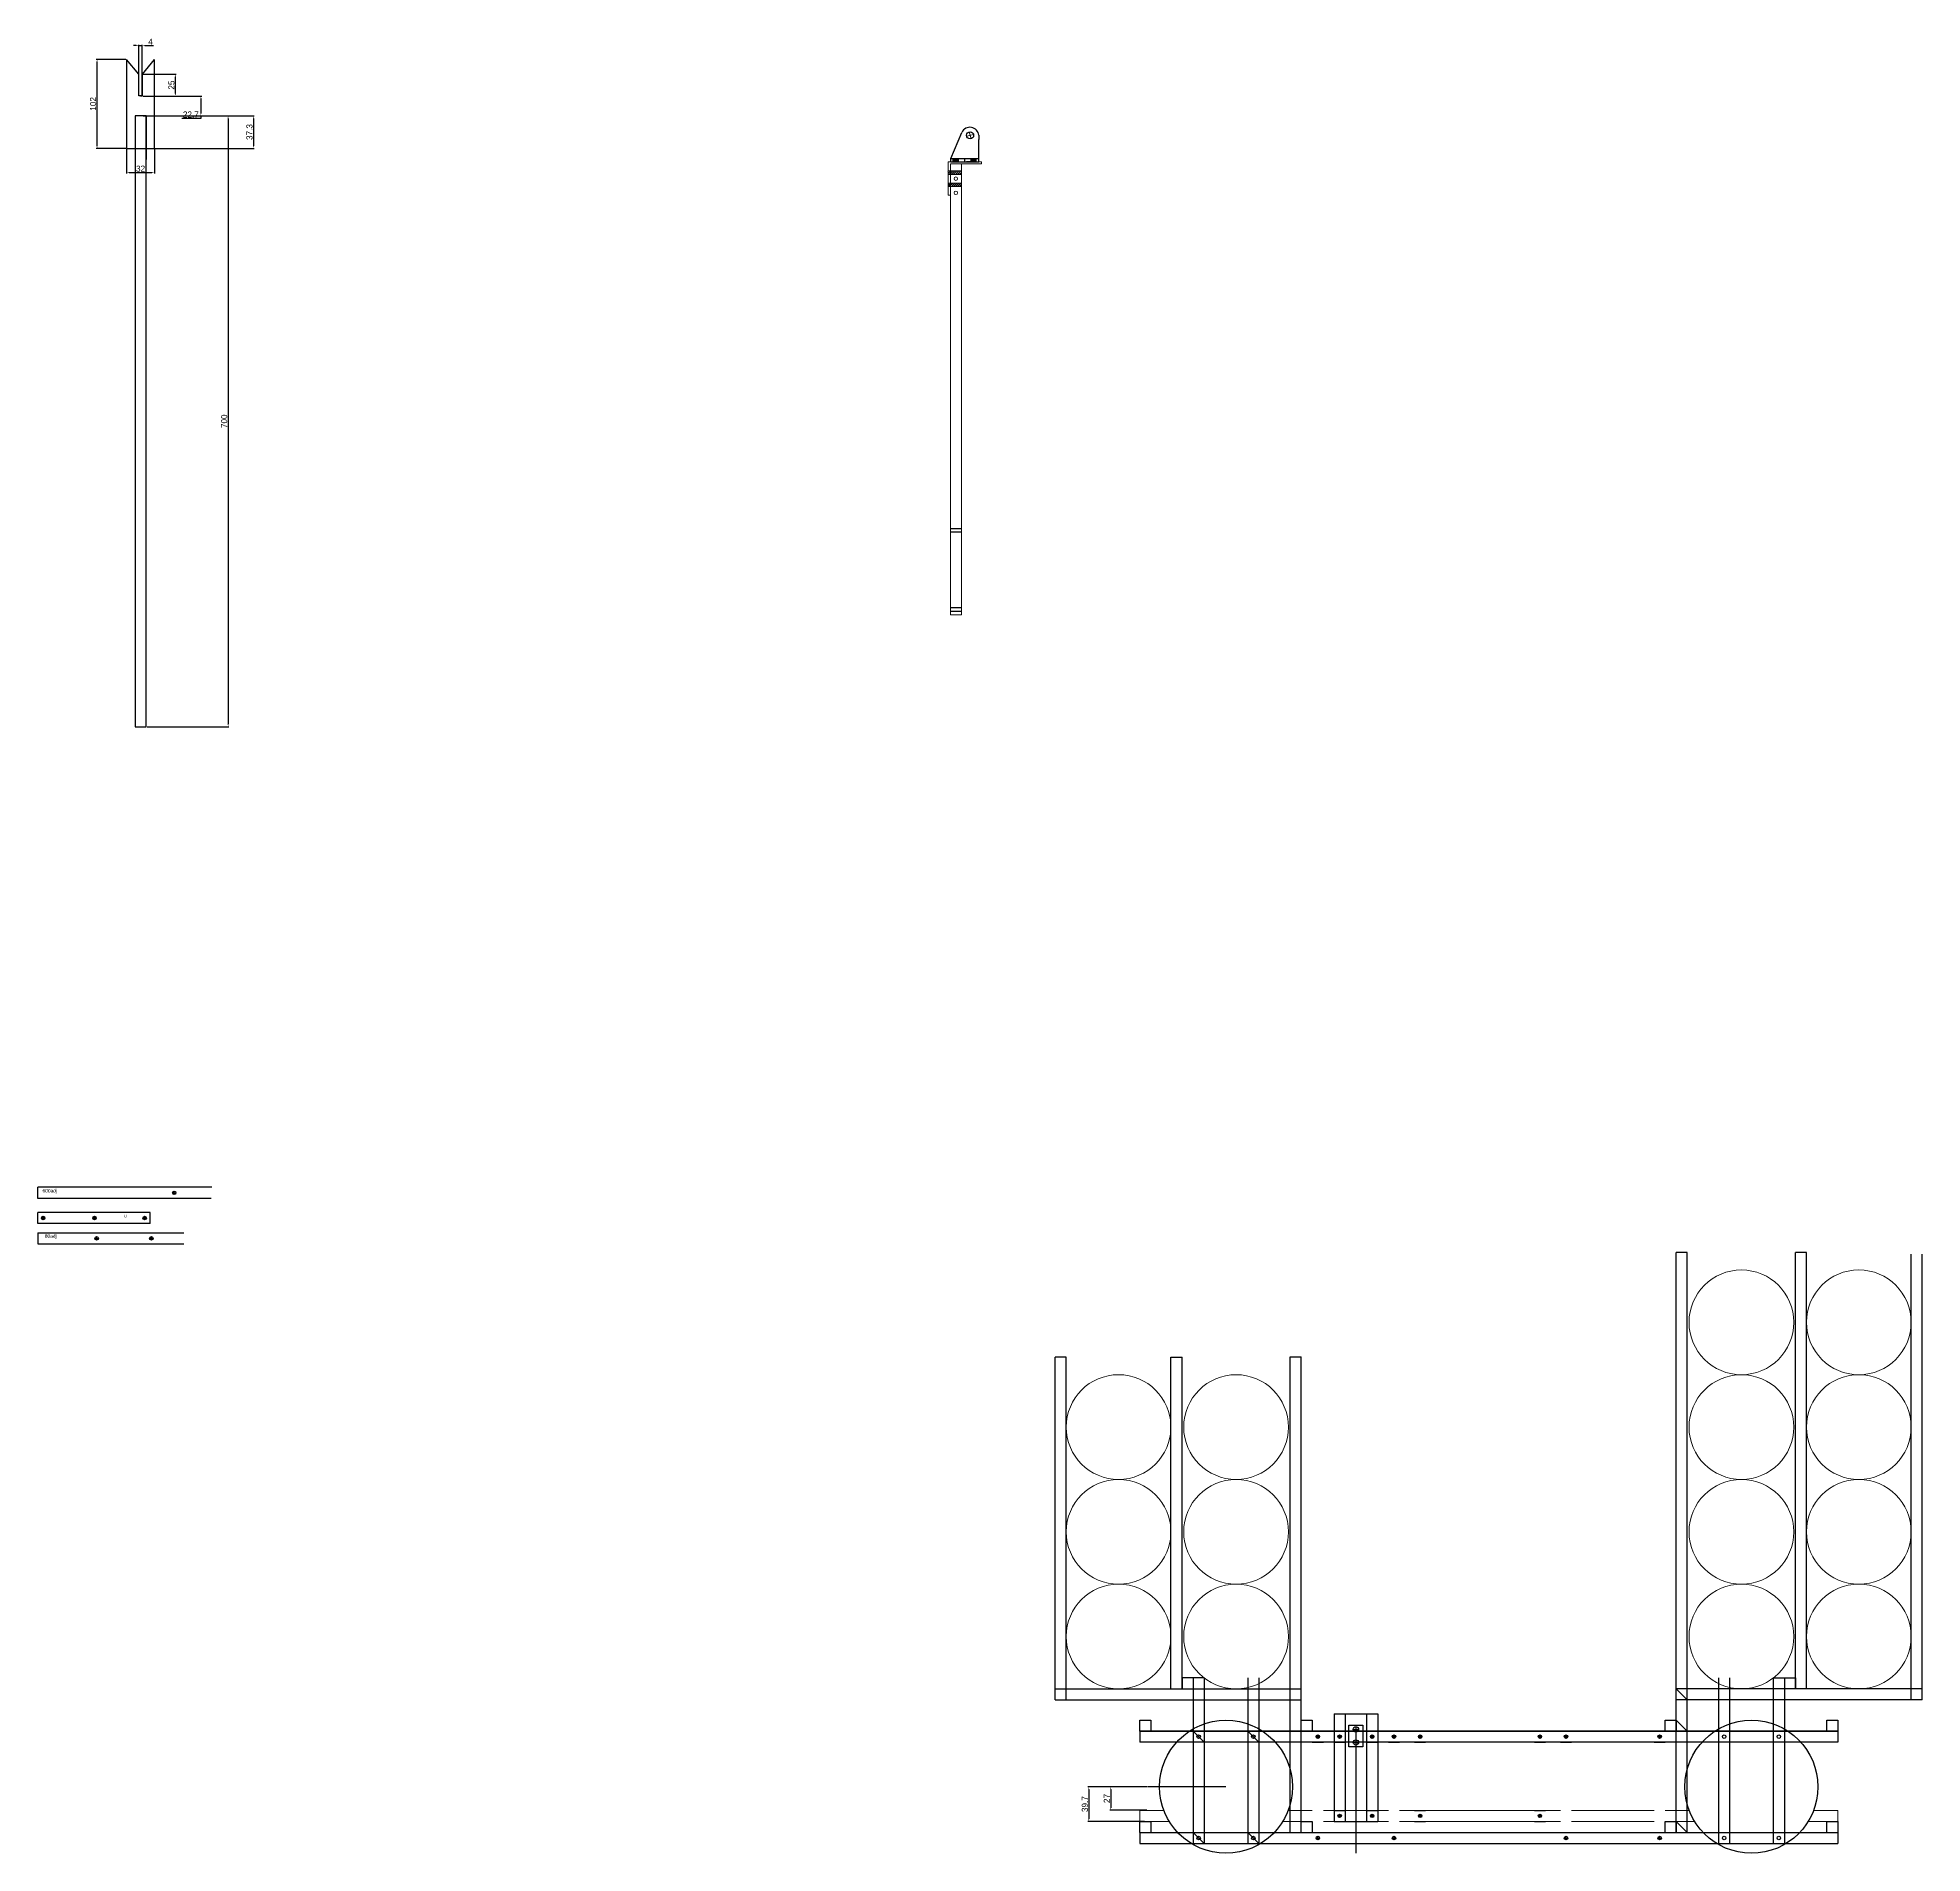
# Model space of a CAD drawing. Header units: millimetres. Extents: x -15418 to 43885, y -27590 to 23052.
# Drawn here: x 32569 to 34728, y 13107 to 15188 of the extents above; entities that cross this region are included whole.
import ezdxf

# ---------------------------------------------------------------- set-up
doc = ezdxf.new("R2010")
doc.units = ezdxf.units.MM
doc.header["$LTSCALE"] = 0.5
doc.layers.get('0').update_dxf_attribs({"lineweight": 5})
doc.layers.get('Defpoints').update_dxf_attribs({"color": 4})
for name, color, linetype in [('Layer1', 1, 'Continuous'), ('Layer2', 2, 'Continuous'), ('Layer3', 9, 'Continuous'), ('Layer4', 6, 'Continuous')]:
    doc.layers.add(name, color=color, linetype=linetype)
doc.layers.add('Layer5', color=51, linetype='Continuous', lineweight=5)
doc.dimstyles.new('ISO-25', dxfattribs={"dimtxt": 7, "dimasz": 3, "dimexe": 1, "dimexo": 1, "dimgap": 1, "dimtad": 1, "dimtoh": 1, "dimdec": 3, "dimdsep": 46, "dimtxsty": 'Standard', "dimcen": 2.5, "dimadec": 0, "dimazin": 0, "dimtfac": 1, "dimtdec": 3, "dimtmove": 0, "dimatfit": 3, "dimfxl": 1, "dimarcsym": 1})

# ---------------------------------------------------------------- blocks, each defined once
blk = doc.blocks.new('*D40')
at = {"layer": 'Defpoints', "color": 0, "transparency": 16777216}
for p in [(32692.9, 15098.1), (32692.9, 14398.1), (32786.8, 14398.1)]:
    blk.add_point(p, dxfattribs=at)
at = {"layer": 'Layer4', "color": 0, "lineweight": -2, "transparency": 16777216}
for p, q in [((32693.9, 15098.1), (32787.8, 15098.1)), ((32786.8, 15095.1), (32786.8, 14401.1)), ((32693.9, 14398.1), (32787.8, 14398.1))]:
    blk.add_line(p, q, dxfattribs=at)
at = {"layer": 'Layer4', "color": 0, "transparency": 16777216}
for points in [[(32786.3, 15095.1), (32787.3, 15095.1), (32786.8, 15098.1)], [(32786.3, 14401.1), (32787.3, 14401.1), (32786.8, 14398.1)]]:
    blk.add_solid(points, dxfattribs=at)
at = {"layer": 'Layer4', "color": 0, "transparency": 16777216, "insert": (32782.3, 14748.1), "char_height": 7, "attachment_point": 5, "rotation": 90}
blk.add_mtext('700', dxfattribs=at)
blk = doc.blocks.new('*D41')
at = {"layer": 'Defpoints', "color": 0, "transparency": 16777216}
for p in [(32670.5, 15060.8), (32702.5, 15060.8), (32702.5, 15033)]:
    blk.add_point(p, dxfattribs=at)
at = {"layer": 'Layer4', "color": 0, "lineweight": -2, "transparency": 16777216}
for p, q in [((32670.5, 15059.8), (32670.5, 15032)), ((32702.5, 15059.8), (32702.5, 15032)), ((32673.5, 15033), (32699.5, 15033))]:
    blk.add_line(p, q, dxfattribs=at)
at = {"layer": 'Layer4', "color": 0, "transparency": 16777216}
for points in [[(32673.5, 15033.5), (32673.5, 15032.5), (32670.5, 15033)], [(32699.5, 15033.5), (32699.5, 15032.5), (32702.5, 15033)]]:
    blk.add_solid(points, dxfattribs=at)
at = {"layer": 'Layer4', "color": 0, "transparency": 16777216, "insert": (32686.5, 15037.5), "char_height": 7, "attachment_point": 5}
blk.add_mtext('32', dxfattribs=at)
blk = doc.blocks.new('*D42')
at = {"layer": 'Defpoints', "color": 0, "transparency": 16777216}
for p in [(32636.6, 15162.8), (32670.5, 15162.8), (32670.5, 15060.8)]:
    blk.add_point(p, dxfattribs=at)
at = {"layer": 'Layer4', "color": 0, "lineweight": -2, "transparency": 16777216}
for p, q in [((32669.5, 15162.8), (32635.6, 15162.8)), ((32636.6, 15063.8), (32636.6, 15159.8)), ((32669.5, 15060.8), (32635.6, 15060.8))]:
    blk.add_line(p, q, dxfattribs=at)
at = {"layer": 'Layer4', "color": 0, "transparency": 16777216}
for points in [[(32636.1, 15159.8), (32637.1, 15159.8), (32636.6, 15162.8)], [(32636.1, 15063.8), (32637.1, 15063.8), (32636.6, 15060.8)]]:
    blk.add_solid(points, dxfattribs=at)
at = {"layer": 'Layer4', "color": 0, "transparency": 16777216, "insert": (32632.1, 15111.8), "char_height": 7, "attachment_point": 5, "rotation": 90}
blk.add_mtext('102', dxfattribs=at)
blk = doc.blocks.new('*D43')
at = {"layer": 'Defpoints', "color": 0, "transparency": 16777216}
for p in [(32688.5, 15178.5), (32684.5, 15120.8), (32688.5, 15120.8)]:
    blk.add_point(p, dxfattribs=at)
at = {"layer": 'Layer4', "color": 0, "lineweight": -2, "transparency": 16777216}
for p, q in [((32681.5, 15178.5), (32678.5, 15178.5)), ((32684.5, 15121.8), (32684.5, 15179.5)), ((32684.5, 15178.5), (32688.5, 15178.5)), ((32688.5, 15121.8), (32688.5, 15179.5)), ((32691.5, 15178.5), (32701.2, 15178.5))]:
    blk.add_line(p, q, dxfattribs=at)
at = {"layer": 'Layer4', "color": 0, "transparency": 16777216}
for points in [[(32681.5, 15179), (32681.5, 15178), (32684.5, 15178.5)], [(32691.5, 15179), (32691.5, 15178), (32688.5, 15178.5)]]:
    blk.add_solid(points, dxfattribs=at)
at = {"layer": 'Layer4', "color": 0, "transparency": 16777216, "insert": (32697.9, 15183), "char_height": 7, "attachment_point": 5}
blk.add_mtext('4', dxfattribs=at)
blk = doc.blocks.new('*D44')
at = {"layer": 'Defpoints', "color": 0, "transparency": 16777216}
for p in [(32688.5, 15145.8), (32688.5, 15120.8), (32726.3, 15120.8)]:
    blk.add_point(p, dxfattribs=at)
at = {"layer": 'Layer4', "color": 0, "lineweight": -2, "transparency": 16777216}
for p, q in [((32689.5, 15145.8), (32727.3, 15145.8)), ((32726.3, 15142.8), (32726.3, 15123.8)), ((32689.5, 15120.8), (32727.3, 15120.8))]:
    blk.add_line(p, q, dxfattribs=at)
at = {"layer": 'Layer4', "color": 0, "transparency": 16777216}
for points in [[(32725.8, 15142.8), (32726.8, 15142.8), (32726.3, 15145.8)], [(32725.8, 15123.8), (32726.8, 15123.8), (32726.3, 15120.8)]]:
    blk.add_solid(points, dxfattribs=at)
at = {"layer": 'Layer4', "color": 0, "transparency": 16777216, "insert": (32721.8, 15133.3), "char_height": 7, "attachment_point": 5, "rotation": 90}
blk.add_mtext('25', dxfattribs=at)
blk = doc.blocks.new('*D45')
at = {"layer": 'Defpoints', "color": 0, "transparency": 16777216}
for p in [(32692.9, 15098.1), (32692.9, 15060.8), (32815.8, 15060.8)]:
    blk.add_point(p, dxfattribs=at)
at = {"layer": 'Layer4', "color": 0, "lineweight": -2, "transparency": 16777216}
for p, q in [((32693.9, 15098.1), (32816.8, 15098.1)), ((32815.8, 15095.1), (32815.8, 15063.8)), ((32693.9, 15060.8), (32816.8, 15060.8))]:
    blk.add_line(p, q, dxfattribs=at)
at = {"layer": 'Layer4', "color": 0, "transparency": 16777216}
for points in [[(32815.3, 15095.1), (32816.3, 15095.1), (32815.8, 15098.1)], [(32815.3, 15063.8), (32816.3, 15063.8), (32815.8, 15060.8)]]:
    blk.add_solid(points, dxfattribs=at)
at = {"layer": 'Layer4', "color": 0, "transparency": 16777216, "insert": (32811.3, 15079.5), "char_height": 7, "attachment_point": 5, "rotation": 90}
blk.add_mtext('37.3', dxfattribs=at)
blk = doc.blocks.new('*D46')
at = {"layer": 'Defpoints', "color": 0, "transparency": 16777216}
for p in [(32688.5, 15120.8), (32688.5, 15098.1), (32755.6, 15098.1)]:
    blk.add_point(p, dxfattribs=at)
at = {"layer": 'Layer4', "color": 0, "lineweight": -2, "transparency": 16777216}
for p, q in [((32689.5, 15120.8), (32756.6, 15120.8)), ((32689.5, 15098.1), (32756.6, 15098.1)), ((32755.6, 15117.8), (32755.6, 15101.1)), ((32755.6, 15098.1), (32755.6, 15095.1)), ((32755.6, 15095.1), (32733.6, 15095.1))]:
    blk.add_line(p, q, dxfattribs=at)
at = {"layer": 'Layer4', "color": 0, "transparency": 16777216}
for points in [[(32755.1, 15117.8), (32756.1, 15117.8), (32755.6, 15120.8)], [(32755.1, 15101.1), (32756.1, 15101.1), (32755.6, 15098.1)]]:
    blk.add_solid(points, dxfattribs=at)
at = {"layer": 'Layer4', "color": 0, "transparency": 16777216, "insert": (32744.1, 15099.6), "char_height": 7, "attachment_point": 5}
blk.add_mtext('22.7', dxfattribs=at)
blk = doc.blocks.new('*D48')
at = {"layer": 'Defpoints', "color": 0, "transparency": 16777216}
for p in [(33840.6, 13183.5), (33798.4, 13156.5), (33840.6, 13156.5)]:
    blk.add_point(p, dxfattribs=at)
at = {"layer": 'Layer1', "color": 0, "lineweight": -2, "transparency": 16777216}
for p, q in [((33839.6, 13183.5), (33797.4, 13183.5)), ((33798.4, 13180.5), (33798.4, 13159.5)), ((33839.6, 13156.5), (33797.4, 13156.5))]:
    blk.add_line(p, q, dxfattribs=at)
at = {"layer": 'Layer1', "color": 0, "transparency": 16777216}
for points in [[(33797.9, 13180.5), (33798.9, 13180.5), (33798.4, 13183.5)], [(33797.9, 13159.5), (33798.9, 13159.5), (33798.4, 13156.5)]]:
    blk.add_solid(points, dxfattribs=at)
at = {"layer": 'Layer1', "color": 0, "transparency": 16777216, "insert": (33793.9, 13170), "char_height": 7, "attachment_point": 5, "rotation": 90}
blk.add_mtext('27', dxfattribs=at)
blk = doc.blocks.new('*D49')
at = {"layer": 'Defpoints', "color": 0, "transparency": 16777216}
for p in [(33840.6, 13183.5), (33773.2, 13143.8), (33837.9, 13143.8)]:
    blk.add_point(p, dxfattribs=at)
at = {"layer": 'Layer1', "color": 0, "lineweight": -2, "transparency": 16777216}
for p, q in [((33839.6, 13183.5), (33772.2, 13183.5)), ((33773.2, 13180.5), (33773.2, 13146.8)), ((33836.9, 13143.8), (33772.2, 13143.8))]:
    blk.add_line(p, q, dxfattribs=at)
at = {"layer": 'Layer1', "color": 0, "transparency": 16777216}
for points in [[(33772.7, 13180.5), (33773.7, 13180.5), (33773.2, 13183.5)], [(33772.7, 13146.8), (33773.7, 13146.8), (33773.2, 13143.8)]]:
    blk.add_solid(points, dxfattribs=at)
at = {"layer": 'Layer1', "color": 0, "transparency": 16777216, "insert": (33768.7, 13163.6), "char_height": 7, "attachment_point": 5, "rotation": 90}
blk.add_mtext('39.7', dxfattribs=at)

msp = doc.modelspace()

# ---------------------------------------------------------------- hatches: boundary and pattern name
at = {"layer": 'Defpoints', "true_color": 0xf8d731}
h = msp.add_hatch(dxfattribs=at)
h.set_pattern_fill('ANSI31', color=40, scale=0.52)
h.set_pattern_definition([(45, (7996.7655, -347.0778), (-1.1674333, 1.1674333), [])])
h.paths.add_polyline_path([(33627.2399, 15035.0133), (33614.5399, 15035.0133), (33614.5399, 15031.0133), (33627.2399, 15031.0133)])
h.paths.add_polyline_path([(33614.5399, 15035.0133), (33612.0399, 15035.0133), (33612.0399, 15031.0133), (33614.5399, 15031.0133)])
h.paths.add_polyline_path([(33627.2399, 15021.0933), (33614.5399, 15021.0933), (33614.5399, 15017.0933), (33627.2399, 15017.0933)])
h.paths.add_polyline_path([(33614.5399, 15021.0933), (33612.0399, 15021.0933), (33612.0399, 15017.0933), (33614.5399, 15017.0933)])
at = {"layer": 'Layer2'}
h = msp.add_hatch(dxfattribs=at)
h.set_pattern_fill('ANSI31', color=256, scale=0.19)
h.set_pattern_definition([(45, (9187.3589, 341.01573), (-0.426562166, 0.426562166), [])])
h.paths.add_polyline_path([(33623.8904, 15045.4333), (33623.8904, 15049.1133), (33617.8904, 15049.1133), (33617.8904, 15045.4333)])
h.paths.add_polyline_path([(33638.2704, 15049.1133), (33638.2704, 15045.4333), (33641.1904, 15045.4333), (33644.2704, 15045.4333), (33644.2704, 15049.1133)])

# ---------------------------------------------------------------- linework, layer by layer
for p, q in [((33633.3192, 15074.7464), (33641.0616, 15076.7603)), ((33633.3192, 15074.7464), (33641.0616, 15076.7603)), ((33636.1834, 15079.6245), (33638.1973, 15071.8821)), ((33612.0399, 15045.4333), (33650.2999, 15045.4333)), ((33612.0399, 15045.4333), (33612.0399, 15007.1733)), ((33612.0399, 15035.0133), (33627.2399, 15035.0133)), ((33614.5399, 15042.9333), (33650.2999, 15042.9333)), ((33614.5399, 14526.2069), (33614.5399, 15042.9333)), ((33627.2399, 14526.2069), (33627.2399, 15042.9333)), ((33627.2399, 15042.9333), (33627.2399, 15030.2333)), ((33627.2399, 15042.9333), (33627.2399, 15030.2333)), ((33650.2999, 15045.4333), (33650.2999, 15042.9333)), ((33612.0399, 15030.9597), (33627.2399, 15030.9597)), ((33612.0399, 15021.0397), (33612.0399, 15028.9597)), ((33612.0399, 15021.0397), (33627.2399, 15021.0397)), ((33612.0399, 15017.0397), (33627.2399, 15017.0397)), ((33614.5399, 15007.1197), (33614.5399, 15017.0397)), ((33612.0399, 15007.1197), (33614.5399, 15007.1197)), ((33614.5399, 14526.2069), (33627.2399, 14526.2069))]:
    msp.add_line(p, q)
for centre in [(33620.8899, 15025.9997), (33620.8899, 15009.8997)]:
    msp.add_circle(centre, 2)
at = {"layer": 'Layer1'}
for p, q in [((33615.238, 15049.1133), (33627.5737, 15079.1086)), ((33647.1694, 15075.7533), (33647.1694, 15071.0333)), ((33647.1694, 15069.0333), (33647.1694, 15071.0333)), ((33647.1694, 15045.4333), (33647.1694, 15069.0333)), ((33615.1704, 15045.4333), (33615.238, 15049.1133)), ((33615.1704, 15045.4333), (33647.1694, 15045.4333)), ((33615.238, 15049.1133), (33647.1694, 15049.1133)), ((33617.8904, 15045.4333), (33617.8904, 15049.1133)), ((33623.8904, 15045.4333), (33623.8904, 15049.1133)), ((33631.1699, 15045.4333), (33631.1699, 15049.1133)), ((33641.1904, 15045.4333), (33633.1904, 15045.4333)), ((33638.2704, 15045.3797), (33638.2704, 15049.0597)), ((33644.2704, 15045.4333), (33644.2704, 15049.1133)), ((34446.4351, 13131.055), (34446.4351, 13795.655)), ((34459.1351, 13795.655), (34446.4351, 13795.655)), ((34459.1351, 13131.055), (34459.1351, 13795.655)), ((34583.0351, 13295.655), (34583.0351, 13795.655)), ((34595.7351, 13795.655), (34583.0351, 13795.655)), ((34595.7351, 13295.655), (34595.7351, 13795.655)), ((34715.7351, 13282.955), (34715.7351, 13793.716)), ((34728.4351, 13282.955), (34728.4351, 13793.716)), ((33734.6351, 13282.955), (33734.6351, 13675.655)), ((33747.3351, 13675.655), (33734.6351, 13675.655)), ((33747.3351, 13282.955), (33747.3351, 13675.655)), ((33867.3351, 13295.655), (33867.3351, 13675.655)), ((33867.3351, 13675.655), (33880.0351, 13675.655)), ((33880.0351, 13295.655), (33880.0351, 13675.655)), ((34003.9351, 13131.055), (34003.9351, 13676.055)), ((34003.9351, 13676.055), (34016.6351, 13676.055)), ((34016.6351, 13131.055), (34016.6351, 13676.055)), ((33892.7351, 13308.355), (33880.0351, 13308.355)), ((33880.0351, 13308.355), (33880.0351, 13295.655)), ((33905.4351, 13308.355), (33892.7351, 13308.355)), ((34557.6351, 13308.355), (34570.3351, 13308.355)), ((34570.3351, 13308.355), (34583.0351, 13308.355)), ((34583.0351, 13308.355), (34583.0351, 13295.655)), ((33734.6351, 13295.655), (34016.6351, 13295.655)), ((33867.3351, 13295.655), (33880.0351, 13295.655)), ((33892.7351, 13295.655), (33892.7351, 13295.655)), ((34728.4351, 13295.655), (34446.4351, 13295.655)), ((34459.1351, 13282.955), (34446.4351, 13295.655)), ((34570.3351, 13295.655), (34570.3351, 13295.655)), ((34595.7351, 13295.655), (34583.0351, 13295.655)), ((33734.6351, 13282.955), (34016.6351, 13282.955)), ((34054.3351, 13266.905), (34054.3351, 13143.755)), ((34054.3351, 13266.905), (34104.3351, 13266.905)), ((34067.0351, 13266.905), (34067.0351, 13143.755)), ((34091.6351, 13266.905), (34091.6351, 13143.755)), ((34104.3351, 13266.905), (34104.3351, 13143.755)), ((34728.4351, 13282.955), (34446.4351, 13282.955)), ((34029.3351, 13247.255), (34042.0351, 13247.255)), ((34033.6851, 13240.905), (34037.6851, 13240.905)), ((34035.6851, 13238.905), (34035.6851, 13242.905)), ((34054.3351, 13247.255), (34067.0351, 13247.255)), ((34058.6851, 13240.905), (34062.6851, 13240.905)), ((34060.6851, 13238.905), (34060.6851, 13242.905)), ((34071.3351, 13254.255), (34087.3351, 13254.255)), ((34071.3351, 13229.255), (34071.3351, 13254.255)), ((34071.3351, 13247.255), (34087.3351, 13247.255)), ((34076.3351, 13249.255), (34082.3351, 13249.255)), ((34079.3351, 13252.255), (34079.3351, 13246.255)), ((34079.3351, 13247.255), (34079.3351, 13107.255)), ((34087.3351, 13254.255), (34087.3351, 13229.255)), ((34104.3351, 13247.255), (34091.6351, 13247.255)), ((34095.9851, 13240.905), (34099.9851, 13240.905)), ((34097.9851, 13238.905), (34097.9851, 13242.905)), ((34116.6351, 13247.255), (34129.3351, 13247.255)), ((34120.9851, 13240.905), (34124.9851, 13240.905)), ((34122.9851, 13238.905), (34122.9851, 13242.905)), ((34146.5351, 13247.255), (34159.2351, 13247.255)), ((34150.8851, 13240.905), (34154.8851, 13240.905)), ((34152.8851, 13238.905), (34152.8851, 13242.905)), ((34283.8351, 13247.255), (34296.5351, 13247.255)), ((34288.1851, 13240.905), (34292.1851, 13240.905)), ((34290.1851, 13238.905), (34290.1851, 13242.905)), ((34313.7351, 13247.255), (34326.4351, 13247.255)), ((34318.0851, 13240.905), (34322.0851, 13240.905)), ((34320.0851, 13238.905), (34320.0851, 13242.905)), ((34421.0351, 13247.255), (34433.7351, 13247.255)), ((34425.3851, 13240.905), (34429.3851, 13240.905)), ((34427.3851, 13238.905), (34427.3851, 13242.905)), ((34459.1351, 13247.255), (34446.4351, 13259.955)), ((34029.3351, 13234.555), (34042.0351, 13234.555)), ((34054.3351, 13234.555), (34067.0351, 13234.555)), ((34087.3351, 13229.255), (34071.3351, 13229.255)), ((34076.3351, 13234.255), (34082.3351, 13234.255)), ((34079.3351, 13237.255), (34079.3351, 13231.255)), ((34091.6351, 13234.555), (34104.3351, 13234.555)), ((34116.6351, 13234.555), (34129.3351, 13234.555)), ((34146.5351, 13234.555), (34159.2351, 13234.555)), ((34283.8351, 13234.555), (34296.5351, 13234.555)), ((34313.7351, 13234.555), (34326.4351, 13234.555)), ((34421.0351, 13234.555), (34433.7351, 13234.555)), ((34054.3351, 13156.455), (34067.0351, 13156.455)), ((34091.6351, 13156.455), (34104.3351, 13156.455)), ((34146.5351, 13156.455), (34159.2351, 13156.455)), ((34283.8351, 13156.455), (34296.5351, 13156.455)), ((34054.3351, 13143.755), (34067.0351, 13143.755)), ((34054.3351, 13143.755), (34104.3351, 13143.755)), ((34058.6851, 13150.105), (34062.6851, 13150.105)), ((34060.6851, 13148.105), (34060.6851, 13152.105)), ((34091.6351, 13143.755), (34104.3351, 13143.755)), ((34095.9851, 13150.105), (34099.9851, 13150.105)), ((34097.9851, 13148.105), (34097.9851, 13152.105)), ((34146.5351, 13143.755), (34159.2351, 13143.755)), ((34150.8851, 13150.105), (34154.8851, 13150.105)), ((34152.8851, 13148.105), (34152.8851, 13152.105)), ((34283.8351, 13143.755), (34296.5351, 13143.755)), ((34288.1851, 13150.105), (34292.1851, 13150.105)), ((34290.1851, 13148.105), (34290.1851, 13152.105)), ((34459.1351, 13131.055), (34446.4351, 13143.755)), ((34029.3351, 13131.055), (34042.0351, 13131.055)), ((34029.3351, 13118.355), (34042.0351, 13118.355)), ((34033.6851, 13124.705), (34037.6851, 13124.705)), ((34035.6851, 13122.705), (34035.6851, 13126.705)), ((34042.0351, 13118.355), (34116.6351, 13118.355)), ((34116.6351, 13131.055), (34129.3351, 13131.055)), ((34116.6351, 13118.355), (34129.3351, 13118.355)), ((34120.9851, 13124.705), (34124.9851, 13124.705)), ((34122.9851, 13122.705), (34122.9851, 13126.705)), ((34313.7351, 13131.055), (34326.4351, 13131.055)), ((34313.7351, 13118.355), (34326.4351, 13118.355)), ((34318.0851, 13124.705), (34322.0851, 13124.705)), ((34320.0851, 13122.705), (34320.0851, 13126.705)), ((34421.0351, 13131.055), (34433.7351, 13131.055)), ((34421.0351, 13118.355), (34433.7351, 13118.355)), ((34425.3851, 13124.705), (34429.3851, 13124.705)), ((34427.3851, 13122.705), (34427.3851, 13126.705))]:
    msp.add_line(p, q, dxfattribs=at)
at = {"layer": 'Layer1', "transparency": 33554661}
for p, q in [((32768.3486, 13870.4124), (32568.5851, 13870.4124)), ((32568.5851, 13857.7124), (32568.5851, 13870.4124)), ((32767.47, 13857.7124), (32568.5851, 13857.7124)), ((32723.0851, 13864.0624), (32727.0851, 13864.0624)), ((32725.0851, 13862.0624), (32725.0851, 13866.0624)), ((32697.4851, 13841.489), (32568.5851, 13841.489)), ((32568.5851, 13828.789), (32568.5851, 13841.489)), ((32697.4851, 13828.789), (32568.5851, 13828.789)), ((32576.9351, 13835.139), (32572.9351, 13835.139)), ((32574.9351, 13833.139), (32574.9351, 13837.139)), ((32635.6851, 13835.139), (32631.6851, 13835.139)), ((32633.6851, 13833.139), (32633.6851, 13837.139)), ((32693.1351, 13835.139), (32689.1351, 13835.139)), ((32691.1351, 13833.139), (32691.1351, 13837.139)), ((32697.4851, 13828.789), (32697.4851, 13841.489)), ((32568.5851, 13818.2287), (32735.9751, 13818.2287)), ((32568.5851, 13818.2287), (32568.5851, 13805.5287)), ((32568.5851, 13805.5287), (32736.1681, 13805.5287)), ((32634.1351, 13811.8787), (32638.1351, 13811.8787)), ((32636.1351, 13809.8787), (32636.1351, 13813.8787)), ((32700.8351, 13811.8787), (32696.8351, 13811.8787)), ((32698.8351, 13809.8787), (32698.8351, 13813.8787)), ((33930.4351, 13183.455), (33840.5997, 13183.455))]:
    msp.add_line(p, q, dxfattribs=at)
at = {"layer": 'Layer1'}
for centre, radius in [((33637.1904, 15075.7533), 4), ((34035.6851, 13240.905), 2), ((34060.6851, 13240.905), 2), ((34079.3351, 13249.255), 3), ((34097.9851, 13240.905), 2), ((34122.9851, 13240.905), 2), ((34152.8851, 13240.905), 2), ((34290.1851, 13240.905), 2), ((34320.0851, 13240.905), 2), ((34427.3851, 13240.905), 2), ((34079.3351, 13234.255), 3), ((34060.6851, 13150.105), 2), ((34097.9851, 13150.105), 2), ((34152.8851, 13150.105), 2), ((34290.1851, 13150.105), 2), ((34035.6851, 13124.705), 2), ((34122.9851, 13124.705), 2), ((34320.0851, 13124.705), 2), ((34427.3851, 13124.705), 2)]:
    msp.add_circle(centre, radius, dxfattribs=at)
at = {"layer": 'Layer1', "transparency": 33554661}
for centre in [(32725.0851, 13864.0624), (32574.9351, 13835.139), (32633.6851, 13835.139), (32691.1351, 13835.139), (32636.1351, 13811.8787), (32698.8351, 13811.8787)]:
    msp.add_circle(centre, 2, dxfattribs=at)
at = {"layer": 'Layer1'}
msp.add_arc((33636.8799, 15074.5594), 10.3586, 6.618538, 153.9492064, dxfattribs=at)
at = {"layer": 'Layer2'}
for p, q in [((33614.5399, 14625.3569), (33627.2399, 14625.3569)), ((33614.5399, 14621.3569), (33627.2399, 14621.3569)), ((33614.5399, 14534.5569), (33627.2399, 14534.5569)), ((33614.5399, 14530.5569), (33627.2399, 14530.5569))]:
    msp.add_line(p, q, dxfattribs=at)
at = {"layer": 'Layer3'}
for p, q in [((33892.7351, 13308.355), (33892.7351, 13118.355)), ((33905.4351, 13308.355), (33905.4351, 13118.355)), ((33955.4351, 13308.355), (33955.4351, 13118.355)), ((33968.1351, 13308.355), (33968.1351, 13118.355)), ((34494.9351, 13308.355), (34494.9351, 13118.355)), ((34507.6351, 13308.355), (34507.6351, 13118.355)), ((34557.6351, 13308.355), (34557.6351, 13118.355)), ((34570.3351, 13308.355), (34570.3351, 13118.355)), ((33831.5351, 13247.255), (33831.5351, 13259.955)), ((33831.5351, 13259.955), (33844.2351, 13259.955)), ((33831.5351, 13247.255), (34631.5351, 13247.255)), ((34631.5351, 13247.255), (33831.5351, 13247.255)), ((33831.5351, 13247.255), (33831.5351, 13234.555)), ((33844.2351, 13259.955), (33844.2351, 13247.255)), ((33892.7351, 13247.255), (33905.4351, 13234.555)), ((33955.4351, 13247.255), (33968.1351, 13234.555)), ((34016.6351, 13247.255), (34016.6351, 13259.955)), ((34016.6351, 13259.955), (34029.3351, 13259.955)), ((34029.3351, 13259.955), (34029.3351, 13247.255)), ((34433.7351, 13247.255), (34433.7351, 13259.955)), ((34433.7351, 13259.955), (34446.4351, 13259.955)), ((34446.4351, 13259.955), (34446.4351, 13247.255)), ((34618.8351, 13247.255), (34618.8351, 13259.955)), ((34618.8351, 13259.955), (34631.5351, 13259.955)), ((34631.5351, 13259.955), (34631.5351, 13247.255)), ((34631.5351, 13247.255), (34631.5351, 13234.555)), ((34631.5351, 13234.555), (33831.5351, 13234.555)), ((33831.5351, 13131.055), (33831.5351, 13143.755)), ((33831.5351, 13143.755), (33844.2351, 13143.755)), ((33844.2351, 13143.755), (33844.2351, 13131.055)), ((34016.6351, 13131.055), (34016.6351, 13143.755)), ((34016.6351, 13143.755), (34029.3351, 13143.755)), ((34029.3351, 13143.755), (34029.3351, 13131.055)), ((34433.7351, 13131.055), (34433.7351, 13143.755)), ((34433.7351, 13143.755), (34446.4351, 13143.755)), ((34446.4351, 13143.755), (34446.4351, 13131.055)), ((34618.8351, 13131.055), (34618.8351, 13143.755)), ((34618.8351, 13143.755), (34631.5351, 13143.755)), ((34631.5351, 13143.755), (34631.5351, 13131.055)), ((33831.5351, 13131.055), (34631.5351, 13131.055)), ((33831.5351, 13131.055), (33831.5351, 13118.355)), ((33831.5351, 13118.355), (34631.5351, 13118.355)), ((33892.7351, 13131.055), (33905.4351, 13118.355)), ((33955.4351, 13131.055), (33968.1351, 13118.355)), ((34631.5351, 13131.055), (34631.5351, 13118.355))]:
    msp.add_line(p, q, dxfattribs=at)
for centre, radius in [((33930.4351, 13183.455), 76.2), ((33899.0851, 13240.905), 2), ((33961.7851, 13240.905), 2), ((34532.6351, 13183.455), 76.2), ((34501.2851, 13240.905), 2), ((34563.9851, 13240.905), 2), ((33899.0851, 13124.705), 2), ((33961.7851, 13124.705), 2), ((34501.2851, 13124.705), 2), ((34563.9851, 13124.705), 2)]:
    msp.add_circle(centre, radius, dxfattribs=at)
at = {"layer": 'Layer4', "transparency": 33554661}
for p, q in [((32670.5171, 15162.8123), (32670.5171, 15060.8123)), ((32684.5171, 15145.8123), (32670.5171, 15162.8123)), ((32688.5171, 15145.8123), (32702.5171, 15162.8123)), ((32702.5171, 15060.8123), (32702.5171, 15162.8123)), ((32684.5171, 15120.8123), (32684.5171, 15145.8123)), ((32688.5171, 15120.8123), (32688.5171, 15145.8123)), ((32688.5171, 15120.8123), (32684.5171, 15120.8123)), ((32686.5171, 15120.8123), (32688.5171, 15120.8123)), ((32680.1671, 15098.1123), (32680.1671, 14398.1123)), ((32692.8671, 15098.1123), (32680.1671, 15098.1123)), ((32692.8671, 14398.1123), (32692.8671, 15098.1123)), ((32692.8671, 15098.1123), (32692.8671, 15093.1123)), ((32692.8671, 15093.1123), (32692.8671, 15048.1123)), ((32670.5171, 15060.8123), (32702.5171, 15060.8123)), ((32692.8671, 15048.1123), (32692.8671, 15060.8123)), ((32680.1671, 14398.1123), (32692.8671, 14398.1123))]:
    msp.add_line(p, q, dxfattribs=at)
at = {"layer": 'Layer5'}
for p, q in [((33867.3351, 13295.655), (33747.3351, 13295.655)), ((34003.9351, 13295.655), (33880.0351, 13295.655)), ((34459.1351, 13295.655), (34583.0351, 13295.655)), ((34595.7351, 13295.655), (34715.7351, 13295.655)), ((33831.5351, 13143.755), (33831.5351, 13156.455)), ((33831.5351, 13156.455), (33859.1789, 13156.455)), ((34001.6912, 13156.455), (34029.3351, 13156.455)), ((34042.0351, 13156.455), (34116.6351, 13156.455)), ((34129.3351, 13156.455), (34313.7351, 13156.455)), ((34326.4351, 13156.455), (34421.0351, 13156.455)), ((34433.7351, 13156.455), (34461.3789, 13156.455)), ((34603.8912, 13156.455), (34631.5351, 13156.455)), ((34631.5351, 13156.455), (34631.5351, 13143.755)), ((33865.3939, 13143.755), (33831.5351, 13143.755)), ((34029.3351, 13143.755), (33995.4762, 13143.755)), ((34116.6351, 13143.755), (34042.0351, 13143.755)), ((34313.7351, 13143.755), (34129.3351, 13143.755)), ((34421.0351, 13143.755), (34326.4351, 13143.755)), ((34467.5939, 13143.755), (34433.7351, 13143.755)), ((34631.5351, 13143.755), (34597.6762, 13143.755))]:
    msp.add_line(p, q, dxfattribs=at)
for centre in [(34521.0851, 13715.655), (34655.7351, 13715.655), (33807.3351, 13595.655), (33941.9851, 13595.655), (34521.0851, 13595.655), (34655.7351, 13595.655), (33807.3351, 13475.655), (33941.9851, 13475.655), (34521.0851, 13475.655), (34655.7351, 13475.655), (33807.3351, 13355.655), (33941.9851, 13355.655), (34521.0851, 13355.655), (34655.7351, 13355.655)]:
    msp.add_circle(centre, 60, dxfattribs=at)

# ---------------------------------------------------------------- texts
at = {"layer": 'Layer1', "transparency": 33554661, "char_height": 4, "attachment_point": 1}
for s, width, insert in [('600adj', 21.394043, (32574.1202, 13868.4809)), ('u', 14.587264, (32667.5994, 13839.8974)), ('80adj', 26.783243, (32576.7785, 13816.5001))]:
    msp.add_mtext_dynamic_manual_height_columns(s, width=width, gutter_width=20, heights=[0], dxfattribs=dict(at, insert=insert))

# ---------------------------------------------------------------- dimensions: what is measured, and where the dimension line sits
at = {"layer": 'Layer1', "transparency": 33554661}
for base, p2, picture, middle in [((33773.2339, 13143.755), (33837.8851, 13143.755), '*D49', (33768.7339, 13163.605)), ((33798.403, 13156.455), (33840.5997, 13156.455), '*D48', (33793.903, 13169.955))]:
    dim = msp.add_linear_dim(base=base, p1=(33840.5997, 13183.455), p2=p2, angle=90, dimstyle='ISO-25', dxfattribs=at)
    dim.commit()
    dim.dimension.update_dxf_attribs({"geometry": picture, "text_midpoint": middle})
at = {"layer": 'Layer4', "transparency": 33554661}
for base, p1, p2, picture, middle in [((32688.5171, 15178.51), (32684.5171, 15120.8123), (32688.5171, 15120.8123), '*D43', (32697.8504, 15183.01)), ((32702.5171, 15033.0436), (32670.5171, 15060.8123), (32702.5171, 15060.8123), '*D41', (32686.5171, 15037.5436))]:
    dim = msp.add_linear_dim(base=base, p1=p1, p2=p2, dimstyle='ISO-25', dxfattribs=at)
    dim.commit()
    dim.dimension.update_dxf_attribs({"geometry": picture, "text_midpoint": middle})
for base, p1, p2, picture, middle in [((32636.6019, 15162.8123), (32670.5171, 15060.8123), (32670.5171, 15162.8123), '*D42', (32632.1019, 15111.8123)), ((32726.2882, 15120.8123), (32688.5171, 15145.8123), (32688.5171, 15120.8123), '*D44', (32721.7882, 15133.3123)), ((32755.5598, 15098.1123), (32688.5171, 15120.8123), (32688.5171, 15098.1123), '*D46', (32744.0598, 15099.6123)), ((32786.7777, 14398.1123), (32692.8671, 15098.1123), (32692.8671, 14398.1123), '*D40', (32782.2777, 14748.1123)), ((32815.7503, 15060.8123), (32692.8671, 15098.1123), (32692.8671, 15060.8123), '*D45', (32811.2503, 15079.4623))]:
    dim = msp.add_linear_dim(base=base, p1=p1, p2=p2, angle=90, dimstyle='ISO-25', dxfattribs=at)
    dim.commit()
    dim.dimension.update_dxf_attribs({"geometry": picture, "text_midpoint": middle})

doc.saveas('drawing.dxf')
